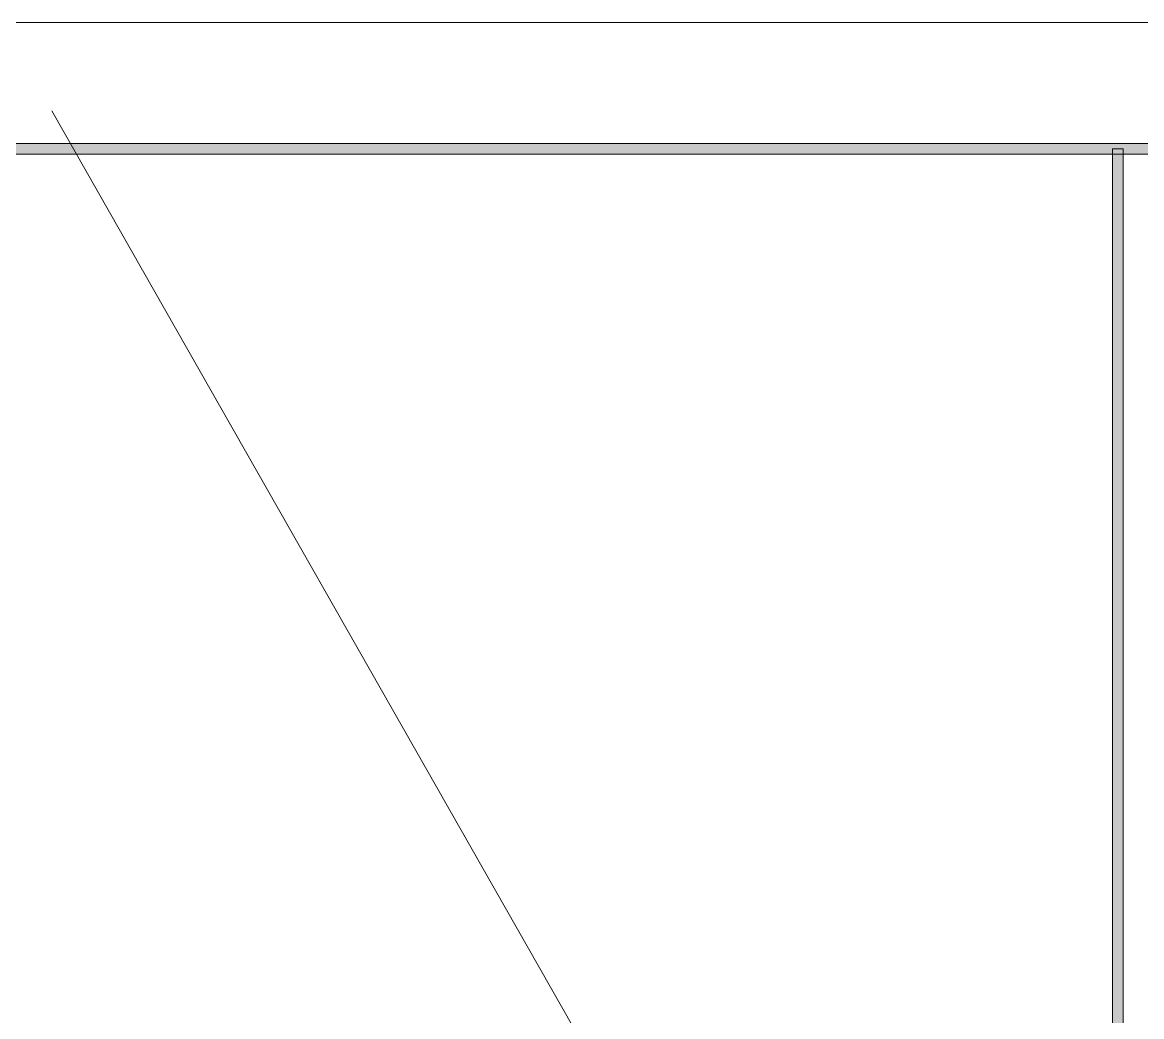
# Model space of a CAD drawing. Header units: millimetres. Extents: x 803 to 707111, y 130 to 2706464.
# Drawn here: x 689512 to 700132, y 2697030 to 2706464 of the extents above; entities that cross this region are included whole.
import ezdxf

# ---------------------------------------------------------------- set-up
doc = ezdxf.new("R2010")
doc.units = ezdxf.units.MM

msp = doc.modelspace()

# ---------------------------------------------------------------- hatches: boundary and pattern name
h = msp.add_hatch(color=0)
h.dxf.hatch_style = 2
h.paths.add_polyline_path([(705961, 2705314), (705861, 2705214), (609249, 2705214), (609149, 2705314)])
h = msp.add_hatch(color=0)
h.dxf.hatch_style = 2
h.paths.add_polyline_path([(699956, 2636390), (699856, 2636390), (699856, 2705264), (699956, 2705264)])

# ---------------------------------------------------------------- linework, layer by layer
at = {"color": 0, "lineweight": 0}
for points in [[(707111, 2635190), (707111, 2706464), (606199, 2706464), (606199, 2635190)], [(705961, 2705314), (705861, 2705214), (609249, 2705214), (609149, 2705314)], [(699956, 2636390), (699856, 2636390), (699856, 2705264), (699956, 2705264)]]:
    msp.add_lwpolyline(points, close=True, dxfattribs=at)
msp.add_lwpolyline([(689792, 2705624), (699906, 2687849)], dxfattribs=at)

doc.saveas('drawing.dxf')
